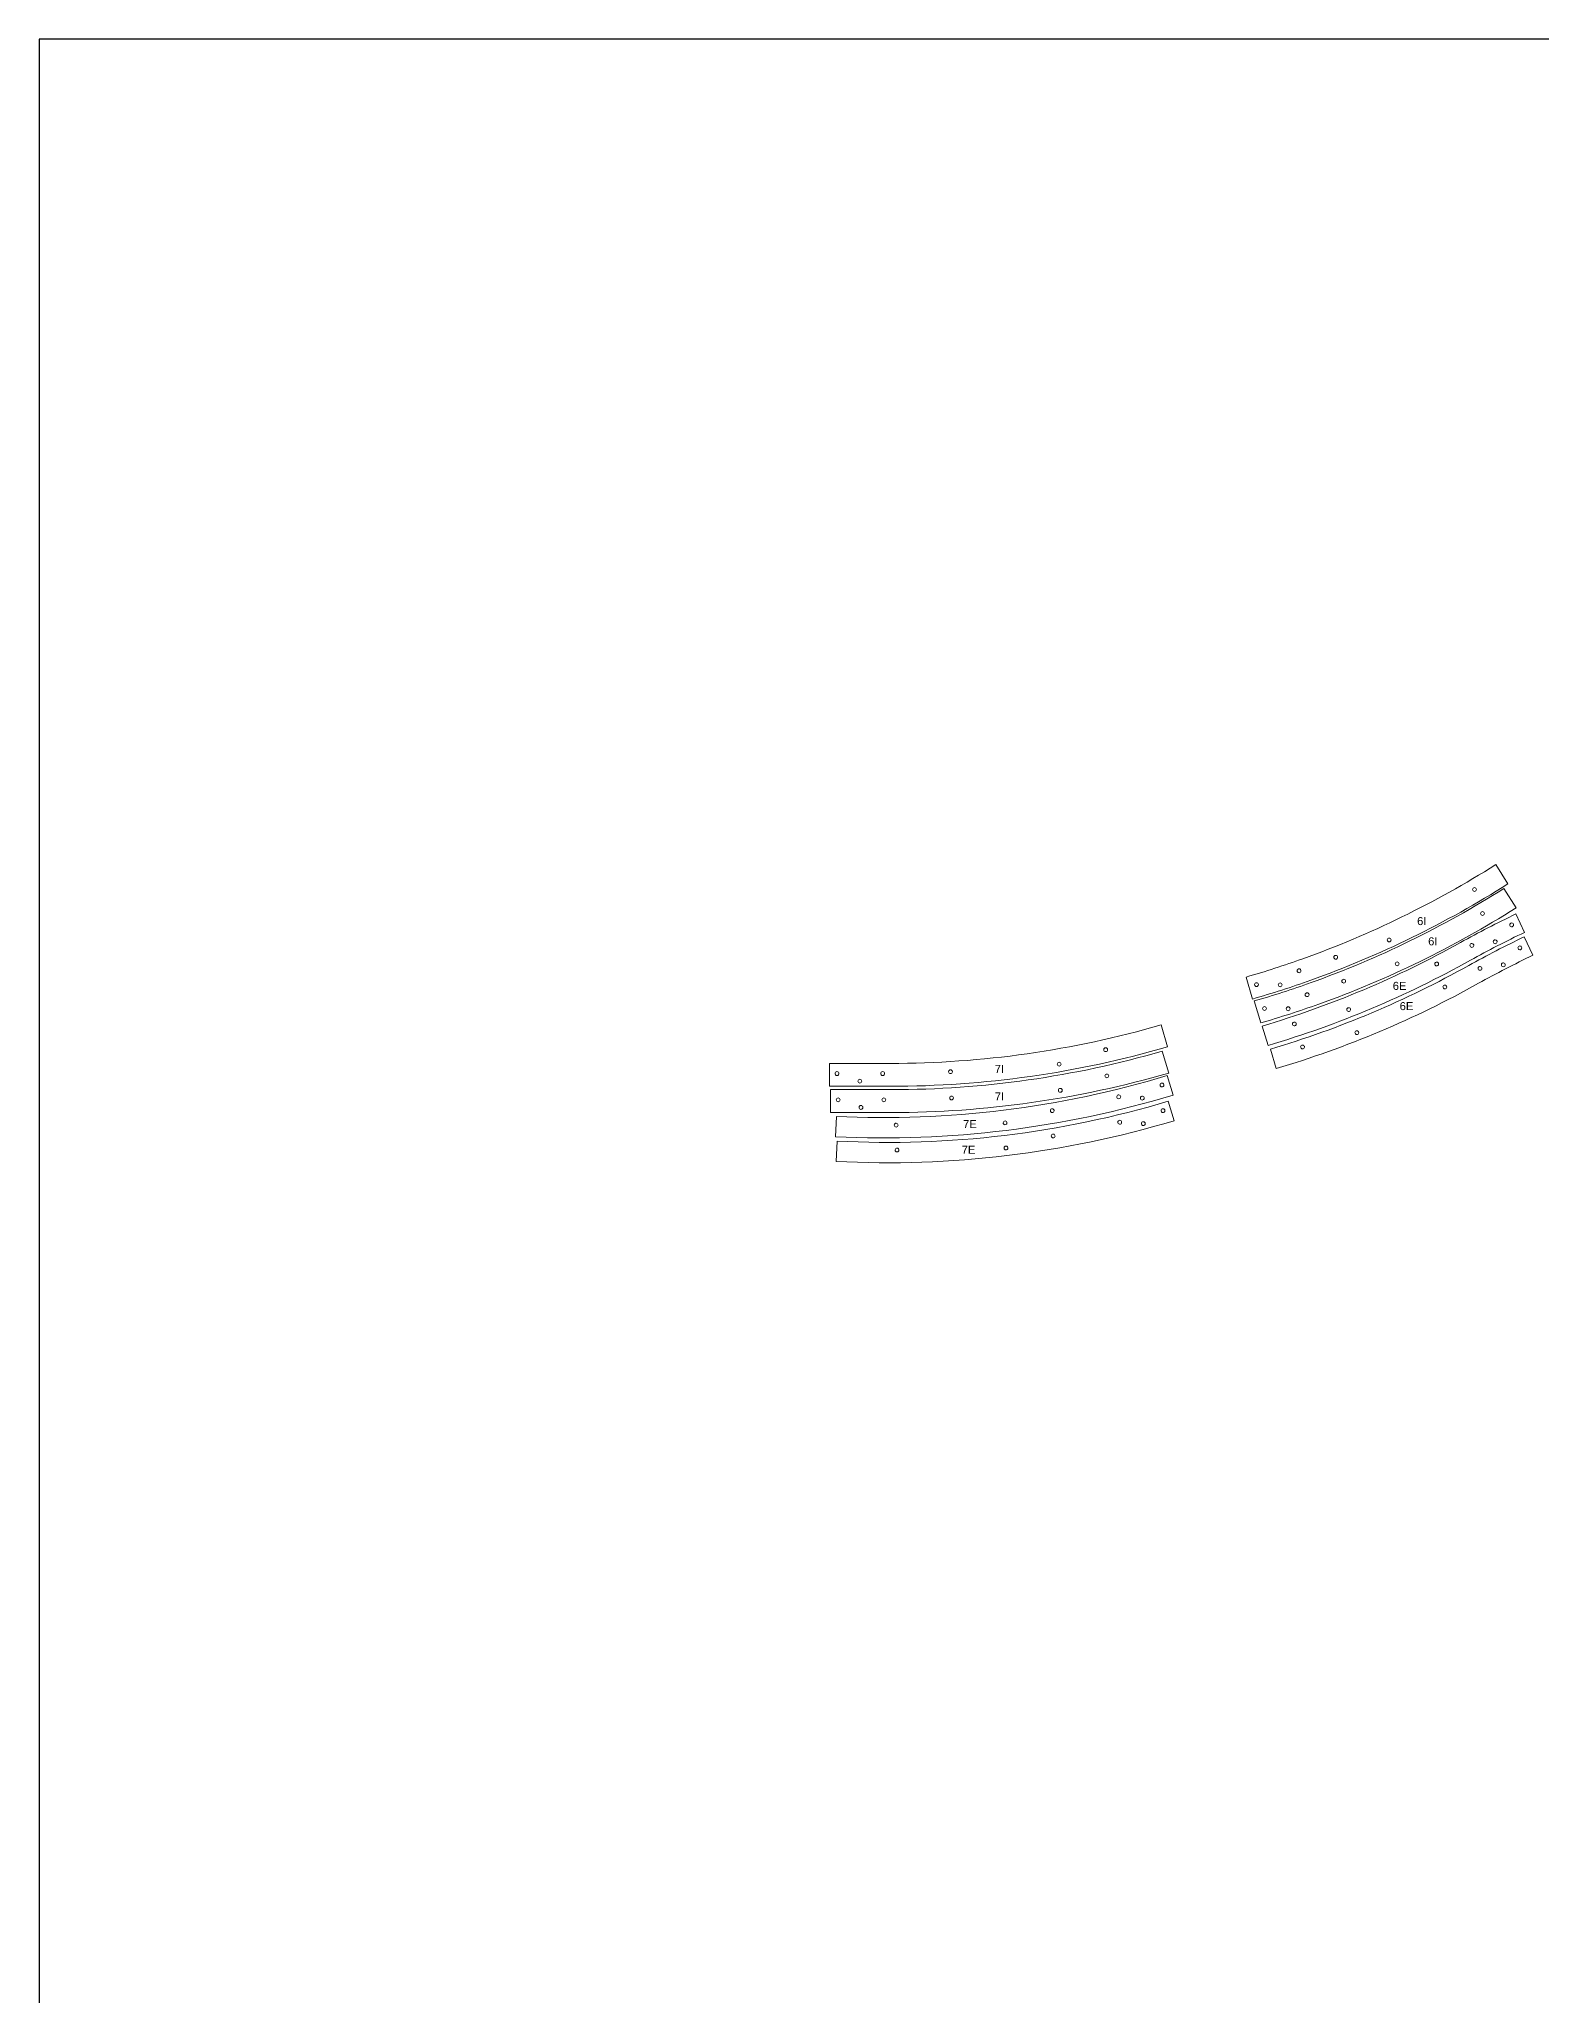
# Model space of a CAD drawing. Header units: millimetres. Extents: x -47944 to 26607, y -7127 to 10342.
# Drawn here: x -9123 to -5365, y -2237 to 2653 of the extents above; entities that cross this region are included whole.
import ezdxf

# ---------------------------------------------------------------- set-up
doc = ezdxf.new("R2010")
doc.units = ezdxf.units.MM
doc.header["$MEASUREMENT"] = 0
doc.layers.add('CORTE', color=5, linetype='Continuous', lineweight=0)
doc.layers.add('PREDETERMINADO', color=7, linetype='Continuous')

# ---------------------------------------------------------------- blocks, each defined once
blk = doc.blocks.new('BLOCK 61')
at = {"layer": 'CORTE', "color": 255, "lineweight": 5}
blk.add_open_spline([(2.9733, 3.5206), (2.9733, 3.5236), (2.9708, 3.5261), (2.9677, 3.5261), (2.9646, 3.5261), (2.9621, 3.5236), (2.9621, 3.5206), (2.9621, 3.5174), (2.9646, 3.5149), (2.9677, 3.5149), (2.9708, 3.5149), (2.9733, 3.5174), (2.9733, 3.5206), (2.9733, 3.5206), (2.9733, 3.5206), (2.9733, 3.5206)], degree=3, knots=[0, 0, 0, 0, 1, 1, 1, 2, 2, 2, 3, 3, 3, 4, 4, 4, 5, 5, 5, 5], dxfattribs=at)
blk = doc.blocks.new('BLOCK 62')
at = {"layer": 'CORTE', "color": 255, "lineweight": 5}
blk.add_open_spline([(3.1303, 3.5714), (3.1303, 3.5745), (3.1278, 3.577), (3.1247, 3.577), (3.1216, 3.577), (3.1191, 3.5745), (3.1191, 3.5714), (3.1191, 3.5683), (3.1216, 3.5658), (3.1247, 3.5658), (3.1278, 3.5658), (3.1303, 3.5683), (3.1303, 3.5714), (3.1303, 3.5714), (3.1303, 3.5714), (3.1303, 3.5714)], degree=3, knots=[0, 0, 0, 0, 1, 1, 1, 2, 2, 2, 3, 3, 3, 4, 4, 4, 5, 5, 5, 5], dxfattribs=at)
blk = doc.blocks.new('BLOCK 63')
at = {"layer": 'CORTE', "color": 255, "lineweight": 5}
blk.add_open_spline([(3.3812, 3.7196), (3.3812, 3.7227), (3.3786, 3.7252), (3.3756, 3.7252), (3.3725, 3.7252), (3.37, 3.7227), (3.37, 3.7196), (3.37, 3.7165), (3.3725, 3.714), (3.3756, 3.714), (3.3786, 3.714), (3.3812, 3.7165), (3.3812, 3.7196), (3.3812, 3.7196), (3.3812, 3.7196), (3.3812, 3.7196)], degree=3, knots=[0, 0, 0, 0, 1, 1, 1, 2, 2, 2, 3, 3, 3, 4, 4, 4, 5, 5, 5, 5], dxfattribs=at)
blk = doc.blocks.new('BLOCK 64')
at = {"layer": 'CORTE', "color": 255, "lineweight": 5}
blk.add_open_spline([(2.874, 3.5092), (3.073, 3.5804), (3.2635, 3.6734), (3.4421, 3.7865), (3.4937, 3.8191), (3.5464, 3.85), (3.5999, 3.8792), (3.5999, 3.8792), (3.6285, 3.8267), (3.6285, 3.8267), (3.5761, 3.7981), (3.5246, 3.7679), (3.4741, 3.736), (3.2918, 3.6206), (3.0973, 3.5257), (2.8941, 3.453), (2.8941, 3.453), (2.874, 3.5092), (2.874, 3.5092)], degree=3, knots=[0, 0, 0, 0, 1, 1, 1, 2, 2, 2, 3, 3, 3, 4, 4, 4, 5, 5, 5, 6, 6, 6, 6], dxfattribs=at)
blk = doc.blocks.new('BLOCK 65')
at = {"layer": 'CORTE', "color": 255, "lineweight": 5}
blk.add_open_spline([(3.4815, 3.7798), (3.4815, 3.7829), (3.479, 3.7854), (3.4759, 3.7854), (3.4727, 3.7854), (3.4702, 3.7829), (3.4702, 3.7798), (3.4702, 3.7767), (3.4727, 3.7741), (3.4759, 3.7741), (3.479, 3.7741), (3.4815, 3.7767), (3.4815, 3.7798), (3.4815, 3.7798), (3.4815, 3.7798), (3.4815, 3.7798)], degree=3, knots=[0, 0, 0, 0, 1, 1, 1, 2, 2, 2, 3, 3, 3, 4, 4, 4, 5, 5, 5, 5], dxfattribs=at)
blk = doc.blocks.new('BLOCK 66')
at = {"layer": 'CORTE', "color": 255, "lineweight": 5}
blk.add_open_spline([(3.5494, 3.7942), (3.5494, 3.7974), (3.5469, 3.7999), (3.5437, 3.7999), (3.5406, 3.7999), (3.5381, 3.7974), (3.5381, 3.7942), (3.5381, 3.7911), (3.5406, 3.7886), (3.5437, 3.7886), (3.5469, 3.7886), (3.5494, 3.7911), (3.5494, 3.7942), (3.5494, 3.7942), (3.5494, 3.7942), (3.5494, 3.7942)], degree=3, knots=[0, 0, 0, 0, 1, 1, 1, 2, 2, 2, 3, 3, 3, 4, 4, 4, 5, 5, 5, 5], dxfattribs=at)
blk = doc.blocks.new('BLOCK 67')
at = {"layer": 'CORTE', "color": 255, "lineweight": 5}
blk.add_open_spline([(3.5949, 3.8465), (3.5949, 3.8496), (3.5924, 3.8522), (3.5892, 3.8522), (3.5861, 3.8522), (3.5836, 3.8496), (3.5836, 3.8465), (3.5836, 3.8434), (3.5861, 3.8408), (3.5892, 3.8408), (3.5924, 3.8408), (3.5949, 3.8434), (3.5949, 3.8465), (3.5949, 3.8465), (3.5949, 3.8465), (3.5949, 3.8465)], degree=3, knots=[0, 0, 0, 0, 1, 1, 1, 2, 2, 2, 3, 3, 3, 4, 4, 4, 5, 5, 5, 5], dxfattribs=at)
blk = doc.blocks.new('BLOCK 60')
at = {"layer": 'CORTE'}
for name in ['BLOCK 64', 'BLOCK 67', 'BLOCK 66', 'BLOCK 65', 'BLOCK 63', 'BLOCK 62', 'BLOCK 61']:
    blk.add_blockref(name, (0, 0), dxfattribs=at)
blk = doc.blocks.new('BLOCK 45')
at = {"layer": 'CORTE', "color": 255, "lineweight": 5}
blk.add_open_spline([(2.0605, 3.1987), (2.0605, 3.2018), (2.0581, 3.2043), (2.055, 3.2043), (2.0519, 3.2043), (2.0494, 3.2018), (2.0494, 3.1987), (2.0494, 3.1956), (2.0519, 3.1931), (2.055, 3.1931), (2.0581, 3.1931), (2.0605, 3.1956), (2.0605, 3.1987), (2.0605, 3.1987), (2.0605, 3.1987), (2.0605, 3.1987)], degree=3, knots=[0, 0, 0, 0, 1, 1, 1, 2, 2, 2, 3, 3, 3, 4, 4, 4, 5, 5, 5, 5], dxfattribs=at)
blk = doc.blocks.new('BLOCK 46')
at = {"layer": 'CORTE', "color": 255, "lineweight": 5}
blk.add_open_spline([(2.38, 3.2211), (2.38, 3.2242), (2.3775, 3.2267), (2.3744, 3.2267), (2.3713, 3.2267), (2.3688, 3.2242), (2.3688, 3.2211), (2.3688, 3.218), (2.3713, 3.2155), (2.3744, 3.2155), (2.3775, 3.2155), (2.38, 3.218), (2.38, 3.2211), (2.38, 3.2211), (2.38, 3.2211), (2.38, 3.2211)], degree=3, knots=[0, 0, 0, 0, 1, 1, 1, 2, 2, 2, 3, 3, 3, 4, 4, 4, 5, 5, 5, 5], dxfattribs=at)
blk = doc.blocks.new('BLOCK 47')
at = {"layer": 'CORTE', "color": 255, "lineweight": 5}
blk.add_open_spline([(2.5167, 3.2635), (2.5167, 3.2666), (2.5142, 3.2691), (2.5111, 3.2691), (2.508, 3.2691), (2.5055, 3.2666), (2.5055, 3.2635), (2.5055, 3.2604), (2.508, 3.2579), (2.5111, 3.2579), (2.5142, 3.2579), (2.5167, 3.2604), (2.5167, 3.2635), (2.5167, 3.2635), (2.5167, 3.2635), (2.5167, 3.2635)], degree=3, knots=[0, 0, 0, 0, 1, 1, 1, 2, 2, 2, 3, 3, 3, 4, 4, 4, 5, 5, 5, 5], dxfattribs=at)
blk = doc.blocks.new('BLOCK 48')
at = {"layer": 'CORTE', "color": 255, "lineweight": 5}
blk.add_open_spline([(2.8635, 3.3269), (2.5473, 3.2138), (2.214, 3.156), (1.8782, 3.156), (1.8782, 3.156), (1.8782, 3.2157), (1.8782, 3.2157), (2.2072, 3.2157), (2.5337, 3.2723), (2.8434, 3.3831), (2.8434, 3.3831), (2.8635, 3.3269), (2.8635, 3.3269)], degree=3, knots=[0, 0, 0, 0, 1, 1, 1, 2, 2, 2, 3, 3, 3, 4, 4, 4, 4], dxfattribs=at)
blk = doc.blocks.new('BLOCK 49')
at = {"layer": 'CORTE', "color": 255, "lineweight": 5}
blk.add_open_spline([(2.71, 3.3141), (2.71, 3.3172), (2.7074, 3.3197), (2.7043, 3.3197), (2.7012, 3.3197), (2.6986, 3.3172), (2.6986, 3.3141), (2.6986, 3.3109), (2.7012, 3.3084), (2.7043, 3.3084), (2.7074, 3.3084), (2.71, 3.3109), (2.71, 3.3141), (2.71, 3.3141), (2.71, 3.3141), (2.71, 3.3141)], degree=3, knots=[0, 0, 0, 0, 1, 1, 1, 2, 2, 2, 3, 3, 3, 4, 4, 4, 5, 5, 5, 5], dxfattribs=at)
blk = doc.blocks.new('BLOCK 50')
at = {"layer": 'CORTE', "color": 255, "lineweight": 5}
blk.add_open_spline([(2.7794, 3.3135), (2.7794, 3.3167), (2.7768, 3.3192), (2.7737, 3.3192), (2.7706, 3.3192), (2.768, 3.3167), (2.768, 3.3135), (2.768, 3.3104), (2.7706, 3.3079), (2.7737, 3.3079), (2.7768, 3.3079), (2.7794, 3.3104), (2.7794, 3.3135), (2.7794, 3.3135), (2.7794, 3.3135), (2.7794, 3.3135)], degree=3, knots=[0, 0, 0, 0, 1, 1, 1, 2, 2, 2, 3, 3, 3, 4, 4, 4, 5, 5, 5, 5], dxfattribs=at)
blk = doc.blocks.new('BLOCK 51')
at = {"layer": 'CORTE', "color": 255, "lineweight": 5}
blk.add_open_spline([(2.8351, 3.3547), (2.8351, 3.3578), (2.8325, 3.3604), (2.8294, 3.3604), (2.8263, 3.3604), (2.8238, 3.3578), (2.8238, 3.3547), (2.8238, 3.3516), (2.8263, 3.3491), (2.8294, 3.3491), (2.8325, 3.3491), (2.8351, 3.3516), (2.8351, 3.3547), (2.8351, 3.3547), (2.8351, 3.3547), (2.8351, 3.3547)], degree=3, knots=[0, 0, 0, 0, 1, 1, 1, 2, 2, 2, 3, 3, 3, 4, 4, 4, 5, 5, 5, 5], dxfattribs=at)
blk = doc.blocks.new('BLOCK 44')
at = {"layer": 'CORTE'}
for name in ['BLOCK 48', 'BLOCK 51', 'BLOCK 49', 'BLOCK 50', 'BLOCK 46', 'BLOCK 47', 'BLOCK 45']:
    blk.add_blockref(name, (0, 0), dxfattribs=at)
blk = doc.blocks.new('BLOCK 53')
at = {"layer": 'CORTE', "color": 255, "lineweight": 5}
blk.add_open_spline([(3.3812, 4.0518), (3.3812, 4.0518), (3.4171, 3.995), (3.4171, 3.995), (3.2348, 3.8796), (3.0403, 3.7846), (2.8372, 3.712), (2.7809, 3.6919), (2.7241, 3.6735), (2.6667, 3.6568), (2.6667, 3.6568), (2.648, 3.7214), (2.648, 3.7214), (2.7041, 3.7376), (2.7596, 3.7556), (2.8146, 3.7752), (3.013, 3.8462), (3.2031, 3.939), (3.3812, 4.0518)], degree=3, knots=[0, 0, 0, 0, 1, 1, 1, 2, 2, 2, 3, 3, 3, 4, 4, 4, 5, 5, 5, 6, 6, 6, 6], dxfattribs=at)
blk = doc.blocks.new('BLOCK 54')
at = {"layer": 'CORTE', "color": 255, "lineweight": 5}
blk.add_open_spline([(2.9164, 3.7795), (2.9164, 3.7826), (2.9139, 3.7851), (2.9108, 3.7851), (2.9077, 3.7851), (2.9052, 3.7826), (2.9052, 3.7795), (2.9052, 3.7764), (2.9077, 3.7739), (2.9108, 3.7739), (2.9139, 3.7739), (2.9164, 3.7764), (2.9164, 3.7795), (2.9164, 3.7795), (2.9164, 3.7795), (2.9164, 3.7795)], degree=3, knots=[0, 0, 0, 0, 1, 1, 1, 2, 2, 2, 3, 3, 3, 4, 4, 4, 5, 5, 5, 5], dxfattribs=at)
blk = doc.blocks.new('BLOCK 55')
at = {"layer": 'CORTE', "color": 255, "lineweight": 5}
blk.add_open_spline([(3.0733, 3.8303), (3.0733, 3.8334), (3.0708, 3.8359), (3.0677, 3.8359), (3.0646, 3.8359), (3.0621, 3.8334), (3.0621, 3.8303), (3.0621, 3.8272), (3.0646, 3.8248), (3.0677, 3.8248), (3.0708, 3.8248), (3.0733, 3.8272), (3.0733, 3.8303), (3.0733, 3.8303), (3.0733, 3.8303), (3.0733, 3.8303)], degree=3, knots=[0, 0, 0, 0, 1, 1, 1, 2, 2, 2, 3, 3, 3, 4, 4, 4, 5, 5, 5, 5], dxfattribs=at)
blk = doc.blocks.new('BLOCK 56')
at = {"layer": 'CORTE', "color": 255, "lineweight": 5}
blk.add_open_spline([(3.3242, 3.9785), (3.3242, 3.9816), (3.3217, 3.9841), (3.3186, 3.9841), (3.3155, 3.9841), (3.313, 3.9816), (3.313, 3.9785), (3.313, 3.9755), (3.3155, 3.9729), (3.3186, 3.9729), (3.3217, 3.9729), (3.3242, 3.9755), (3.3242, 3.9785), (3.3242, 3.9785), (3.3242, 3.9785), (3.3242, 3.9785)], degree=3, knots=[0, 0, 0, 0, 1, 1, 1, 2, 2, 2, 3, 3, 3, 4, 4, 4, 5, 5, 5, 5], dxfattribs=at)
blk = doc.blocks.new('BLOCK 57')
at = {"layer": 'CORTE', "color": 255, "lineweight": 5}
blk.add_open_spline([(2.6836, 3.6992), (2.6836, 3.7023), (2.6811, 3.7048), (2.678, 3.7048), (2.6748, 3.7048), (2.6723, 3.7023), (2.6723, 3.6992), (2.6723, 3.696), (2.6748, 3.6935), (2.678, 3.6935), (2.6811, 3.6935), (2.6836, 3.696), (2.6836, 3.6992), (2.6836, 3.6992), (2.6836, 3.6992), (2.6836, 3.6992)], degree=3, knots=[0, 0, 0, 0, 1, 1, 1, 2, 2, 2, 3, 3, 3, 4, 4, 4, 5, 5, 5, 5], dxfattribs=at)
blk = doc.blocks.new('BLOCK 58')
at = {"layer": 'CORTE', "color": 255, "lineweight": 5}
blk.add_open_spline([(2.753, 3.6986), (2.753, 3.7018), (2.7505, 3.7043), (2.7473, 3.7043), (2.7442, 3.7043), (2.7417, 3.7018), (2.7417, 3.6986), (2.7417, 3.6955), (2.7442, 3.6929), (2.7473, 3.6929), (2.7505, 3.6929), (2.753, 3.6955), (2.753, 3.6986), (2.753, 3.6986), (2.753, 3.6986), (2.753, 3.6986)], degree=3, knots=[0, 0, 0, 0, 1, 1, 1, 2, 2, 2, 3, 3, 3, 4, 4, 4, 5, 5, 5, 5], dxfattribs=at)
blk = doc.blocks.new('BLOCK 59')
at = {"layer": 'CORTE', "color": 255, "lineweight": 5}
blk.add_open_spline([(2.8087, 3.7398), (2.8087, 3.7429), (2.8062, 3.7455), (2.8031, 3.7455), (2.7999, 3.7455), (2.7974, 3.7429), (2.7974, 3.7398), (2.7974, 3.7366), (2.7999, 3.7341), (2.8031, 3.7341), (2.8062, 3.7341), (2.8087, 3.7366), (2.8087, 3.7398), (2.8087, 3.7398), (2.8087, 3.7398), (2.8087, 3.7398)], degree=3, knots=[0, 0, 0, 0, 1, 1, 1, 2, 2, 2, 3, 3, 3, 4, 4, 4, 5, 5, 5, 5], dxfattribs=at)
blk = doc.blocks.new('BLOCK 52')
at = {"layer": 'CORTE'}
for name in ['BLOCK 53', 'BLOCK 56', 'BLOCK 55', 'BLOCK 59', 'BLOCK 54', 'BLOCK 57', 'BLOCK 58']:
    blk.add_blockref(name, (0, 0), dxfattribs=at)
blk = doc.blocks.new('BLOCK 37')
at = {"layer": 'CORTE', "color": 255, "lineweight": 5}
blk.add_open_spline([(2.0514, 3.6996), (2.0514, 3.7027), (2.0489, 3.7052), (2.0458, 3.7052), (2.0427, 3.7052), (2.0402, 3.7027), (2.0402, 3.6996), (2.0402, 3.6965), (2.0427, 3.694), (2.0458, 3.694), (2.0489, 3.694), (2.0514, 3.6965), (2.0514, 3.6996), (2.0514, 3.6996), (2.0514, 3.6996), (2.0514, 3.6996)], degree=3, knots=[0, 0, 0, 0, 1, 1, 1, 2, 2, 2, 3, 3, 3, 4, 4, 4, 5, 5, 5, 5], dxfattribs=at)
blk = doc.blocks.new('BLOCK 38')
at = {"layer": 'CORTE', "color": 255, "lineweight": 5}
blk.add_open_spline([(2.3708, 3.7219), (2.3708, 3.725), (2.3683, 3.7275), (2.3653, 3.7275), (2.3622, 3.7275), (2.3596, 3.725), (2.3596, 3.7219), (2.3596, 3.7188), (2.3622, 3.7163), (2.3653, 3.7163), (2.3683, 3.7163), (2.3708, 3.7188), (2.3708, 3.7219), (2.3708, 3.7219), (2.3708, 3.7219), (2.3708, 3.7219)], degree=3, knots=[0, 0, 0, 0, 1, 1, 1, 2, 2, 2, 3, 3, 3, 4, 4, 4, 5, 5, 5, 5], dxfattribs=at)
blk = doc.blocks.new('BLOCK 39')
at = {"layer": 'CORTE', "color": 255, "lineweight": 5}
blk.add_open_spline([(2.5076, 3.7643), (2.5076, 3.7674), (2.5051, 3.7699), (2.502, 3.7699), (2.4989, 3.7699), (2.4964, 3.7674), (2.4964, 3.7643), (2.4964, 3.7613), (2.4989, 3.7588), (2.502, 3.7588), (2.5051, 3.7588), (2.5076, 3.7613), (2.5076, 3.7643), (2.5076, 3.7643), (2.5076, 3.7643), (2.5076, 3.7643)], degree=3, knots=[0, 0, 0, 0, 1, 1, 1, 2, 2, 2, 3, 3, 3, 4, 4, 4, 5, 5, 5, 5], dxfattribs=at)
blk = doc.blocks.new('BLOCK 40')
at = {"layer": 'CORTE', "color": 255, "lineweight": 5}
blk.add_open_spline([(2.6652, 3.8371), (2.4065, 3.7621), (2.1385, 3.724), (1.8691, 3.724), (1.8691, 3.724), (1.6899, 3.724), (1.6899, 3.724), (1.6899, 3.724), (1.6899, 3.6568), (1.6899, 3.6568), (1.6899, 3.6568), (1.8691, 3.6568), (1.8691, 3.6568), (2.1448, 3.6568), (2.4191, 3.6958), (2.684, 3.7726), (2.684, 3.7726), (2.6652, 3.8371), (2.6652, 3.8371)], degree=3, knots=[0, 0, 0, 0, 1, 1, 1, 2, 2, 2, 3, 3, 3, 4, 4, 4, 5, 5, 5, 6, 6, 6, 6], dxfattribs=at)
blk = doc.blocks.new('BLOCK 41')
at = {"layer": 'CORTE', "color": 255, "lineweight": 5}
blk.add_open_spline([(1.718, 3.6942), (1.718, 3.6973), (1.7155, 3.6998), (1.7123, 3.6998), (1.7092, 3.6998), (1.7067, 3.6973), (1.7067, 3.6942), (1.7067, 3.691), (1.7092, 3.6885), (1.7123, 3.6885), (1.7155, 3.6885), (1.718, 3.691), (1.718, 3.6942), (1.718, 3.6942), (1.718, 3.6942), (1.718, 3.6942)], degree=3, knots=[0, 0, 0, 0, 1, 1, 1, 2, 2, 2, 3, 3, 3, 4, 4, 4, 5, 5, 5, 5], dxfattribs=at)
blk = doc.blocks.new('BLOCK 42')
at = {"layer": 'CORTE', "color": 255, "lineweight": 5}
blk.add_open_spline([(1.7852, 3.6718), (1.7852, 3.6749), (1.7826, 3.6774), (1.7795, 3.6774), (1.7764, 3.6774), (1.7738, 3.6749), (1.7738, 3.6718), (1.7738, 3.6686), (1.7764, 3.6661), (1.7795, 3.6661), (1.7826, 3.6661), (1.7852, 3.6686), (1.7852, 3.6718), (1.7852, 3.6718), (1.7852, 3.6718), (1.7852, 3.6718)], degree=3, knots=[0, 0, 0, 0, 1, 1, 1, 2, 2, 2, 3, 3, 3, 4, 4, 4, 5, 5, 5, 5], dxfattribs=at)
blk = doc.blocks.new('BLOCK 43')
at = {"layer": 'CORTE', "color": 255, "lineweight": 5}
blk.add_open_spline([(1.8523, 3.6942), (1.8523, 3.6973), (1.8498, 3.6998), (1.8467, 3.6998), (1.8435, 3.6998), (1.841, 3.6973), (1.841, 3.6942), (1.841, 3.691), (1.8435, 3.6885), (1.8467, 3.6885), (1.8498, 3.6885), (1.8523, 3.691), (1.8523, 3.6942), (1.8523, 3.6942), (1.8523, 3.6942), (1.8523, 3.6942)], degree=3, knots=[0, 0, 0, 0, 1, 1, 1, 2, 2, 2, 3, 3, 3, 4, 4, 4, 5, 5, 5, 5], dxfattribs=at)
blk = doc.blocks.new('BLOCK 36')
at = {"layer": 'CORTE'}
for name in ['BLOCK 40', 'BLOCK 39', 'BLOCK 41', 'BLOCK 43', 'BLOCK 37', 'BLOCK 38', 'BLOCK 42']:
    blk.add_blockref(name, (0, 0), dxfattribs=at)

msp = doc.modelspace()

# ---------------------------------------------------------------- linework, layer by layer
at = {"layer": 'PREDETERMINADO'}
msp.add_lwpolyline([(-9123.2, -7127.12), (10307.228, -7127.12), (10307.228, 2653.123), (-9123.2, 2653.123), (-9123.2, -7127.12)], dxfattribs=at)

# ---------------------------------------------------------------- block references
at = {"layer": 'CORTE', "xscale": 850.8300860965765, "yscale": 850.8300860965765, "zscale": 850.8300860965765}
for name, p in [('BLOCK 52', (-8357.499, -2857.087)), ('BLOCK 52', (-8337.435, -2916.918)), ('BLOCK 36', (-8584.965, -3075.174)), ('BLOCK 36', (-8582.128, -3140.684))]:
    msp.add_blockref(name, p, dxfattribs=at)
at = {"layer": 'CORTE', "zscale": 850.8300860965765}
for name, p, xscale, yscale, rotation in [('BLOCK 60', (-8672.059, -2658.355), 850.8300860965765, 850.8300860965765, -3.186994678356835), ('BLOCK 60', (-8650.489, -2716.882), 850.8300860965766, 850.8300860965766, -3.167010008679916), ('BLOCK 44', (-8860.209, -2693.173), 850.8300860965766, 850.8300860965766, -2.818187704928043), ('BLOCK 44', (-8864.767, -2750.566), 850.8300860965763, 850.8300860965763, -2.966039712856264)]:
    msp.add_blockref(name, p, dxfattribs=dict(at, xscale=xscale, yscale=yscale, rotation=rotation))

# ---------------------------------------------------------------- texts
at = {"layer": 'PREDETERMINADO', "char_height": 20, "attachment_point": 7, "line_spacing_factor": 0.963855}
for s, insert, width in [('\\fArial;6I', (-5677.332, 438.752), 39.63855), ('\\fArial;6I', (-5649.761, 388.207), 39.63855), ('\\fArial;6E', (-5738.216, 276.777), 51.44578), ('\\fArial;6E', (-5720.985, 226.231), 51.44578), ('\\fArial;7I', (-6733.49, 69.583), 39.39759), ('\\fArial;7I', (-6733.49, 0.657), 39.39759), ('\\fArial;7E', (-6812.754, -68.268), 51.20482), ('\\fArial;7E', (-6816.201, -132.599), 51.20482)]:
    msp.add_mtext(s, dxfattribs=dict(at, insert=insert, width=width))

doc.saveas('drawing.dxf')
